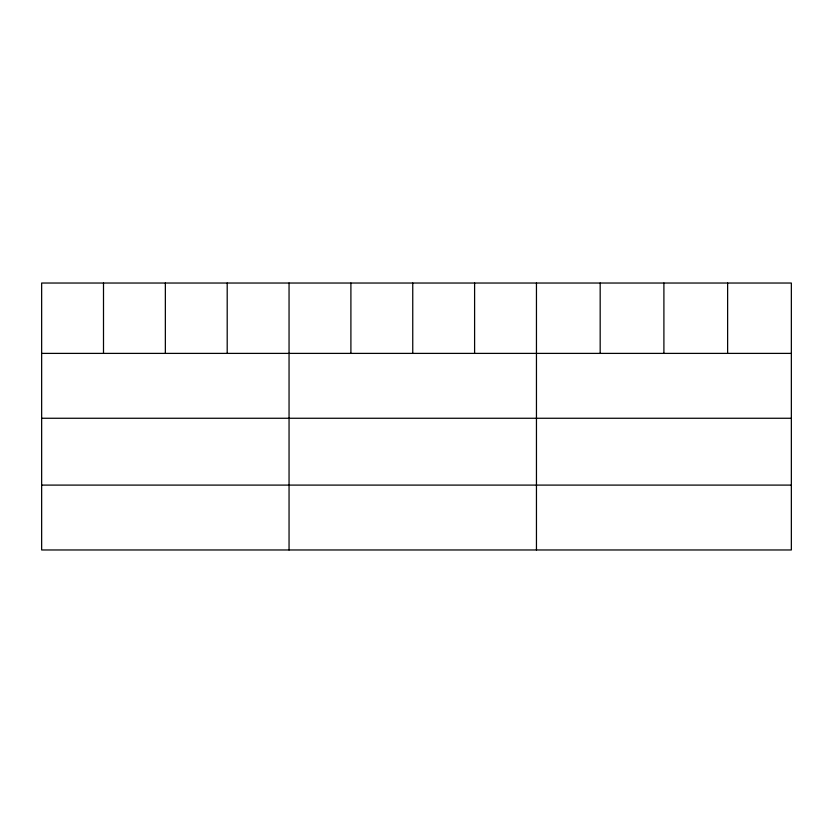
<?xml version="1.0" encoding="UTF-8"?>
<svg xmlns="http://www.w3.org/2000/svg" width="833" height="833" viewBox="0 0 833 833"><rect width="100%" height="100%" fill="white"/><g stroke="black" fill="none" stroke-linecap="round" stroke-linejoin="round"><path stroke-width="1.25" d="M791.35 418.26L791.35 283.033L41.65 283.033L41.65 549.967L791.35 549.967L791.35 418.26L41.65 418.26M41.65 353.39L791.35 353.39M41.65 485.098L791.35 485.098M727.625 283.033L727.625 353.39M663.901 283.033L663.901 353.39M600.177 283.033L600.177 353.39M536.452 283.033L536.452 549.967M474.602 283.033L474.602 353.39M412.751 283.033L412.751 353.39M350.901 283.033L350.901 353.39M289.051 283.033L289.051 549.967M227.201 283.033L227.201 353.39M165.351 283.033L165.351 353.39M103.5 283.033L103.5 353.39"/></g></svg>
